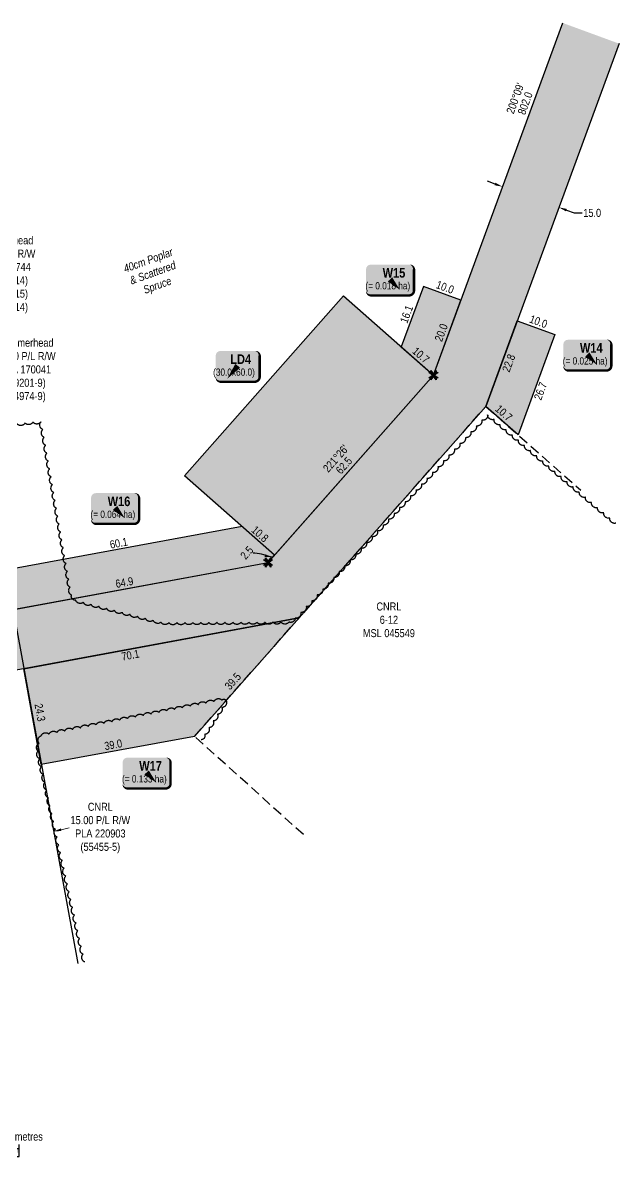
# Model space of a CAD drawing. Extents: x 404585 to 410512, y 6059634 to 6065450.
# Drawn here: x 409768 to 410512, y 6059640 to 6061074 of the extents above; entities that cross this region are included whole.
import ezdxf
from ezdxf.enums import TextEntityAlignment as Align

# ---------------------------------------------------------------- set-up
doc = ezdxf.new("R2010")
doc.units = 0
doc.header["$LTSCALE"] = 5
doc.header["$PDSIZE"] = 0.5
doc.linetypes.add('0', pattern=[1, 1, 0])
doc.linetypes.add('foc-ACCESSROAD', pattern=[3.75, 2.5, -1.25])
doc.layers.get('Defpoints').update_dxf_attribs({"color": 9})
for name, color, linetype in [('DETAIL-T', 7, 'Continuous'), ('F-RW', 190, 'Continuous'), ('F-WS', 190, 'foc-ACCESSROAD'), ('L-BD1', 253, 'Continuous'), ('L-MON', 1, 'Continuous'), ('P-PROPOSED', 10, 'Continuous'), ('P-PROPOSED-H', 21, 'Continuous'), ('P-TEMP-BLOCKS', 250, 'Continuous'), ('P-TEMP-H', 41, 'Continuous'), ('P-TEMP_WORKSPACE', 46, 'Continuous'), ('P-TXT', 4, 'Continuous'), ('T-BUSH', 110, '0'), ('T-BUSH-T', 110, 'Continuous')]:
    doc.layers.add(name, color=color, linetype=linetype)
for name, color, linetype, lineweight in [('F-RW-T', 190, 'Continuous', 9), ('F-WS-T', 190, 'Continuous', 9), ('P-TEMP-T', 46, 'Continuous', 18)]:
    doc.layers.add(name, color=color, linetype=linetype, lineweight=lineweight)
doc.styles.add('80', font='ARIALN.TTF', dxfattribs={"height": 10})
doc.styles.add('80CG', font='ARIALN.TTF', dxfattribs={"height": 10})
doc.styles.add('80L', font='ARIALN.TTF', dxfattribs={"height": 10})
doc.styles.add('80LS', font='ARIALNI.TTF', dxfattribs={"height": 10})
doc.styles.add('BOLD', font='ARIALNB.TTF')
doc.dimstyles.new('Compass 5 000', dxfattribs={"dimscale": 5, "dimtxt": 9, "dimasz": 2, "dimexe": 0.2, "dimexo": 0.0625, "dimgap": 0.5, "dimtad": 0, "dimtih": 1, "dimtoh": 1, "dimzin": 0, "dimdsep": 46, "dimtxsty": '80CG', "dimcen": 0.1, "dimse1": 1, "dimse2": 1, "dimclrd": 256, "dimclrt": 256, "dimaunit": 1, "dimadec": 4, "dimazin": 0, "dimtfac": 0.06, "dimtofl": 0, "dimtmove": 0, "dimatfit": 1, "dimfxl": 0.2, "dimtolj": 1, "dimtzin": 0, "dimlwd": -1, "dimarcsym": 0})

# ---------------------------------------------------------------- blocks, each defined once
blk = doc.blocks.new('*D517')
at = {"layer": 'Defpoints', "color": 0, "transparency": 16777216}
for p in [(409520.4, 6060649.6), (409422.1, 6060631.5), (409529.1, 6060602.2)]:
    blk.add_point(p, dxfattribs=at)
at = {"layer": 'F-RW-T', "transparency": 16777216}
for p, q in [((409538.9, 6060604), (409731.6, 6060639.3)), ((409420.9, 6060582.4), (409411.1, 6060580.6))]:
    blk.add_line(p, q, dxfattribs=at)
for points in [[(409538.6, 6060605.6), (409539.2, 6060602.3), (409529.1, 6060602.2)], [(409420.6, 6060584), (409421.2, 6060580.7), (409430.8, 6060584.2)]]:
    blk.add_solid(points, dxfattribs=at)
at = {"layer": 'F-RW-T', "transparency": 16777216, "insert": (409771.2, 6060639.3), "char_height": 10, "attachment_point": 5, "style": '80CG'}
blk.add_mtext('\\A1;Hammerhead\\P20.00 P/L R/W\\PPLA 170041\\P(59201-9)\\P(54974-9)', dxfattribs=at)
blk = doc.blocks.new('*D518')
at = {"layer": 'Defpoints', "color": 0, "transparency": 16777216}
for p in [(409605.4, 6060740.5), (409624, 6060639.4), (409525.6, 6060621.4)]:
    blk.add_point(p, dxfattribs=at)
at = {"layer": 'F-RW-T', "transparency": 16777216}
for p, q in [((409615.3, 6060742.3), (409706.3, 6060759)), ((409497.2, 6060720.7), (409487.4, 6060718.9))]:
    blk.add_line(p, q, dxfattribs=at)
for points in [[(409615, 6060743.9), (409615.6, 6060740.7), (409605.4, 6060740.5)], [(409496.9, 6060722.3), (409497.5, 6060719), (409507.1, 6060722.5)]]:
    blk.add_solid(points, dxfattribs=at)
at = {"layer": 'F-RW-T', "transparency": 16777216, "insert": (409745.9, 6060759), "char_height": 10, "attachment_point": 5, "style": '80CG'}
blk.add_mtext('\\A1;Hammerhead\\P20.00 P/L R/W\\PPLA 220744\\P(59201-14)\\P(59201-15)\\P(54974-14)', dxfattribs=at)
blk = doc.blocks.new('*D524')
at = {"layer": 'Defpoints', "color": 0, "transparency": 16777216}
for p in [(409805.7, 6060063.3), (409807.7, 6060054), (409734.2, 6060037.7)]:
    blk.add_point(p, dxfattribs=at)
at = {"layer": 'F-RW-T', "transparency": 16777216}
for p, q in [((409815.4, 6060065.4), (409825.2, 6060067.6)), ((409722.4, 6060044.8), (409712.6, 6060042.7))]:
    blk.add_line(p, q, dxfattribs=at)
for points in [[(409815.1, 6060067.1), (409815.8, 6060063.8), (409805.7, 6060063.3)], [(409722.1, 6060046.5), (409722.8, 6060043.2), (409732.2, 6060047)]]:
    blk.add_solid(points, dxfattribs=at)
at = {"layer": 'F-RW-T', "transparency": 16777216, "insert": (409864.3, 6060067.6), "char_height": 10, "attachment_point": 5, "style": '80CG'}
blk.add_mtext('\\A1;CNRL\\P15.00 P/L R/W\\PPLA 220903\\P(55455-5)', dxfattribs=at)
blk = doc.blocks.new('*D525')
at = {"layer": 'Defpoints', "color": 0, "transparency": 16777216}
for p in [(410385.7, 6060920.1), (410456.1, 6060894.3), (410437.4, 6060843.3)]:
    blk.add_point(p, dxfattribs=at)
at = {"layer": 'P-TXT', "transparency": 16777216}
for p, q in [((410357.6, 6060872.5), (410348.2, 6060876)), ((410446.8, 6060839.8), (410456.2, 6060836.4)), ((410456.2, 6060836.4), (410466.2, 6060836.4))]:
    blk.add_line(p, q, dxfattribs=at)
for points in [[(410358.1, 6060874.1), (410357, 6060871), (410367, 6060869.1)], [(410447.3, 6060841.4), (410446.2, 6060838.3), (410437.4, 6060843.3)]]:
    blk.add_solid(points, dxfattribs=at)
at = {"layer": 'P-TXT', "transparency": 16777216, "insert": (410478.9, 6060836.4), "char_height": 10, "attachment_point": 5, "style": '80CG'}
blk.add_mtext('\\A1;15.0', dxfattribs=at)
blk = doc.blocks.new('TEMP')
h = blk.add_hatch(color=255)
h.dxf.hatch_style = 1
h.paths.add_polyline_path([(0, 0.25), (-0.67, 1.15), (-0.67, 0.67), (-1.15, 0.67), (-0.25, 0), (-1.15, -0.67), (-0.67, -0.67), (-0.67, -1.15), (0, -0.25), (0.67, -1.15), (0.67, -0.67), (1.15, -0.67), (0.25, 0), (1.15, 0.67), (0.67, 0.67), (0.67, 1.15)])
h.paths.add_polyline_path([(0.57, 0.85), (0.57, 0.57), (0.85, 0.57), (0.08, 0), (0.85, -0.57), (0.57, -0.57), (0.57, -0.85), (0, -0.08), (-0.57, -0.85), (-0.57, -0.57), (-0.85, -0.57), (-0.08, 0), (-0.85, 0.57), (-0.57, 0.57), (-0.57, 0.85), (0, 0.08)], flags=16)
h = blk.add_hatch(color=1)
h.dxf.hatch_style = 1
h.paths.add_polyline_path([(0, 0.08), (-0.57, 0.85), (-0.57, 0.57), (-0.85, 0.57), (-0.08, 0), (-0.85, -0.57), (-0.57, -0.57), (-0.57, -0.85), (0, -0.08), (0.57, -0.85), (0.57, -0.57), (0.85, -0.57), (0.08, 0), (0.85, 0.57), (0.57, 0.57), (0.57, 0.85)])
at = {"color": 1}
for p, q in [((-0.08, 0), (0.08, 0)), ((0, 0.08), (0, -0.08))]:
    blk.add_line(p, q, dxfattribs=at)
at = {"color": 255, "flags": 128}
blk.add_lwpolyline([(-0.25, 0), (-1.15, 0.67), (-0.67, 0.67), (-0.67, 1.15), (0, 0.25), (0.67, 1.15), (0.67, 0.67), (1.15, 0.67), (0.25, 0), (1.15, -0.67), (0.67, -0.67), (0.67, -1.15), (0, -0.25), (-0.67, -1.15), (-0.67, -0.67), (-1.15, -0.67)], close=True, dxfattribs=at)
at = {"color": 1, "flags": 128}
blk.add_lwpolyline([(-0.08, 0), (-0.85, 0.57), (-0.57, 0.57), (-0.57, 0.85), (0, 0.08), (0.57, 0.85), (0.57, 0.57), (0.85, 0.57), (0.08, 0), (0.85, -0.57), (0.57, -0.57), (0.57, -0.85), (0, -0.08), (-0.57, -0.85), (-0.57, -0.57), (-0.85, -0.57)], close=True, dxfattribs=at)
blk = doc.blocks.new('*U478')
h = blk.add_hatch(color=191)
edge = h.paths.add_edge_path()
edge.add_line((-24, -20), (24, -20))
edge.add_arc((24, -14), 6, 270, 360)
edge.add_line((30, -14), (30, 12.5))
edge.add_arc((24, 12.5), 6, 0, 90)
edge.add_line((24, 18.5), (-24, 18.5))
edge.add_arc((-24, 12.5), 6, 90, 180)
edge.add_line((-30, 12.5), (-30, -14))
edge.add_arc((-24, -14), 6, 180, 270)
at = {"color": 250, "flags": 128}
blk.add_lwpolyline([(-24, -20, 3, 3, 0), (24, -20, 3, 3, 0.414214), (30, -14, 3, 3, 0), (30, 12.5, 3, 0, 0.414214), (24, 18.5, 0, 0, 0), (-24, 18.5, 0, 0, 0.414214), (-30, 12.5, 0, 0, 0), (-30, -14, 0, 3, 0.414214)], format="xyseb", close=True, dxfattribs=at)
at = {"flags": 128}
blk.add_lwpolyline([(12.2, -12.9, 0, 7.5, 0), (0, 0, 0, 0, 0)], format="xyseb", dxfattribs=at)
at = {"color": 250}
for tag, p, height, style in [('TEMP_AREA_W1_001', (-9.2, 2.2), 12, 'BOLD'), ('ENTER_TEXT_001', (-30.7, -12.5), 9, '80')]:
    blk.add_attdef(tag, p, '', height=height, dxfattribs=dict(at, style=style))
blk = doc.blocks.new('*U430')
h = blk.add_hatch(color=191)
edge = h.paths.add_edge_path()
edge.add_line((-21.5, -20), (21.5, -20))
edge.add_arc((21.5, -14), 6, 270, 360)
edge.add_line((27.5, -14), (27.5, 12.5))
edge.add_arc((21.5, 12.5), 6, 0, 90)
edge.add_line((21.5, 18.5), (-21.5, 18.5))
edge.add_arc((-21.5, 12.5), 6, 90, 180)
edge.add_line((-27.5, 12.5), (-27.5, -14))
edge.add_arc((-21.5, -14), 6, 180, 270)
at = {"color": 250, "flags": 128}
blk.add_lwpolyline([(-21.5, -20, 3, 3, 0), (21.5, -20, 3, 3, 0.414214), (27.5, -14, 3, 3, 0), (27.5, 12.5, 3, 0, 0.414214), (21.5, 18.5, 0, 0, 0), (-21.5, 18.5, 0, 0, 0.414214), (-27.5, 12.5, 0, 0, 0), (-27.5, -14, 0, 3, 0.414214)], format="xyseb", close=True, dxfattribs=at)
at = {"flags": 128}
blk.add_lwpolyline([(-13.2, -16.5, 0, 7.5, 0), (0, 0, 0, 0, 0)], format="xyseb", dxfattribs=at)
at = {"color": 250}
for tag, p, height, style in [('TEMP_AREA_W1_001', (-9.2, 2.2), 12, 'BOLD'), ('ENTER_TEXT_001', (-30.7, -12.5), 9, '80')]:
    blk.add_attdef(tag, p, '', height=height, dxfattribs=dict(at, style=style))
blk = doc.blocks.new('*U316')
at = {"color": 0}
for p, q in [((-150, 0), (-150, 15)), ((-100, 10), (-100, 15)), ((-50, 10), (-50, 15)), ((50, 10), (50, 15)), ((150.2, 0), (150.2, 15)), ((-150, 10), (150.2, 10)), ((-150, 0), (150.2, 0))]:
    blk.add_line(p, q, dxfattribs=at)
for points in [[(-150, 5), (-140, 5), (-150, 0), (-140, 0)], [(-140, 10), (-130, 10), (-140, 5), (-130, 5)], [(-130, 5), (-120, 5), (-130, 0), (-120, 0)], [(-120, 10), (-110, 10), (-120, 5), (-110, 5)], [(-110, 5), (-100, 5), (-110, 0), (-100, 0)], [(-100, 10), (-50, 10), (-100, 5), (-50, 5)], [(-50, 5), (50, 5), (-50, 0), (50, 0)], [(50, 10), (150.2, 10), (50, 5), (150.2, 5)]]:
    blk.add_solid(points, dxfattribs=at)
at = {"color": 0, "style": '80'}
blk.add_text('metres', height=10, dxfattribs=at).set_placement((162.2, 20), align=Align.CENTER)
at = {"color": 0, "char_height": 10, "style": '80'}
for s, insert, attachment_point in [('0', (-150, 30.2), 2), ('10', (-100, 30.2), 2), ('20', (-50, 30.2), 2), ('40', (50, 30.2), 2), ('60', (136.7, 30.2), 3), ('SCALE 1:1,000', (0.1, -5), 2)]:
    blk.add_mtext(s, dxfattribs=dict(at, insert=insert, attachment_point=attachment_point))

msp = doc.modelspace()

# ---------------------------------------------------------------- hatches: boundary and pattern name
at = {"layer": 'P-PROPOSED-H'}
h = msp.add_hatch(color=256, dxfattribs=at)
h.dxf.hatch_style = 1
h.paths.add_polyline_path([(410512.495, 6061048.02), (410346.073, 6060594.425), (410112.942, 6060330.36), (409069.221, 6060137.496), (409055.592, 6060211.247), (410073.854, 6060399.407), (410280.518, 6060633.494), (410442.085, 6061073.854)])
at = {"layer": 'P-TEMP-H'}
h = msp.add_hatch(color=256, dxfattribs=at)
h.dxf.hatch_style = 1
h.paths.add_polyline_path([(410168.071, 6060732.769), (410280.518, 6060633.494), (410081.969, 6060408.598), (409969.521, 6060507.873)])
h = msp.add_hatch(color=256, dxfattribs=at)
h.dxf.hatch_style = 1
h.paths.add_polyline_path([(410268.023, 6060744.597), (410240.29, 6060669.01), (410280.518, 6060633.494), (410314.963, 6060727.375)])
h = msp.add_hatch(color=256, dxfattribs=at)
h.dxf.hatch_style = 1
h.paths.add_polyline_path([(410386.301, 6060558.91), (410346.073, 6060594.425), (410385.373, 6060701.541), (410432.314, 6060684.319)])
h = msp.add_hatch(color=256, dxfattribs=at)
h.dxf.hatch_style = 1
h.paths.add_polyline_path([(409754.99, 6060340.485), (410062.642, 6060397.335), (410073.854, 6060399.407), (410081.969, 6060408.598), (410041.548, 6060444.284), (409745.904, 6060389.653)])
h = msp.add_hatch(color=256, dxfattribs=at)
h.dxf.hatch_style = 1
h.paths.add_polyline_path([(409790.451, 6060146.999), (409768.51, 6060266.714), (410112.942, 6060330.36), (409982.066, 6060182.117)])

# ---------------------------------------------------------------- linework, layer by layer
at = {"layer": 'F-RW'}
msp.add_lwpolyline([(409663.598, 6060839.151), (409836.028, 6059898.315)], dxfattribs=at)
at = {"layer": 'F-WS'}
msp.add_lwpolyline([(410118.032, 6060059.467), (409982.066, 6060182.117), (410346.073, 6060594.425), (410464.681, 6060489.712)], dxfattribs=at)
at = {"layer": 'P-PROPOSED'}
msp.add_lwpolyline([(410512.495, 6061048.02), (410346.073, 6060594.425), (410112.942, 6060330.36), (409069.221, 6060137.496), (409055.592, 6060211.247), (410073.854, 6060399.407), (410280.518, 6060633.494), (410442.085, 6061073.854)], dxfattribs=at)
at = {"layer": 'P-TEMP_WORKSPACE'}
for points in [[(410168.071, 6060732.769), (410280.518, 6060633.494), (410081.969, 6060408.598), (409969.521, 6060507.873)], [(410268.023, 6060744.597), (410240.29, 6060669.01), (410280.518, 6060633.494), (410314.963, 6060727.375)], [(410385.373, 6060701.541), (410432.314, 6060684.319), (410386.301, 6060558.91), (410346.073, 6060594.425)], [(409754.99, 6060340.485), (410062.642, 6060397.335), (410073.854, 6060399.407), (410081.969, 6060408.598), (410041.548, 6060444.284), (409745.904, 6060389.653)], [(409790.451, 6060146.999), (409768.51, 6060266.714), (410112.942, 6060330.36), (409982.066, 6060182.117)]]:
    msp.add_lwpolyline(points, close=True, dxfattribs=at)
at = {"layer": 'T-BUSH', "flags": 128}
for points in [[(410508.501, 6060448.542, -0.52056705), (410500.89, 6060455.029, -0.52056705), (410493.28, 6060461.517, -0.52056705), (410485.67, 6060468.004, -0.52056705), (410478.059, 6060474.491, -0.52056705), (410470.449, 6060480.978, -0.52056705), (410462.838, 6060487.465, -0.52056705), (410455.228, 6060493.952, -0.52056705), (410447.618, 6060500.439, -0.52056705), (410440.007, 6060506.926, -0.52056705), (410432.397, 6060513.413, -0.52056705), (410424.787, 6060519.901, -0.52056705), (410417.176, 6060526.388, -0.52056705), (410409.566, 6060532.875, -0.52056705), (410401.956, 6060539.362, -0.52056705), (410394.345, 6060545.849, -0.52056705), (410386.735, 6060552.336, -0.52056705), (410379.125, 6060558.823, -0.52056705), (410371.514, 6060565.31, -0.52056705), (410363.904, 6060571.798, -0.52056705), (410356.294, 6060578.285, -0.52056705), (410348.295, 6060583.961, -0.52056705), (410341.003, 6060577.363, -0.52056705), (410334.148, 6060570.082, -0.52056705), (410327.293, 6060562.802, -0.52056705), (410320.437, 6060555.522, -0.52056705), (410313.582, 6060548.241, -0.52056705), (410306.727, 6060540.961, -0.52056705), (410299.871, 6060533.681, -0.52056705), (410293.016, 6060526.4, -0.52056705), (410286.16, 6060519.12, -0.52056705), (410279.305, 6060511.839, -0.52056705), (410272.45, 6060504.559, -0.52056705), (410265.594, 6060497.279, -0.52056705), (410258.739, 6060489.998, -0.52056705), (410251.883, 6060482.718, -0.52056705), (410245.028, 6060475.438, -0.52056705), (410238.173, 6060468.157, -0.52056705), (410231.317, 6060460.877, -0.52056705), (410224.462, 6060453.596, -0.52056705), (410217.607, 6060446.316, -0.52056705), (410210.751, 6060439.036, -0.52056705), (410203.896, 6060431.755, -0.52056705), (410197.04, 6060424.475, -0.52056705), (410190.185, 6060417.195, -0.52056705), (410183.33, 6060409.914, -0.52056705), (410176.474, 6060402.634, -0.52056705), (410169.619, 6060395.354, -0.52056705), (410162.764, 6060388.073, -0.52056705), (410155.908, 6060380.793, -0.52056705), (410149.053, 6060373.512, -0.52056705), (410142.197, 6060366.232, -0.52056705), (410135.342, 6060358.952, -0.52056705), (410128.487, 6060351.671, -0.52056705), (410121.631, 6060344.391, -0.52056705), (410114.776, 6060337.111, -0.52056705), (410107.921, 6060329.83, -0.52056705), (410099.965, 6060325.075, -0.52056705), (410089.966, 6060325.017, -0.52056705), (410079.966, 6060324.958, -0.52056705), (410069.966, 6060324.899, -0.52056705), (410059.966, 6060324.841, -0.52056705), (410049.966, 6060324.782, -0.52056705), (410039.966, 6060324.723, -0.52056705), (410029.967, 6060324.664, -0.52056705), (410019.967, 6060324.606, -0.52056705), (410009.967, 6060324.547, -0.52056705), (409999.967, 6060324.488, -0.52056705), (409989.967, 6060324.43, -0.52056705), (409979.967, 6060324.371, -0.52056705), (409969.968, 6060324.312, -0.52056705), (409959.968, 6060324.254, -0.52056705), (409949.968, 6060324.195, -0.52056705), (409940.045, 6060324.759, -0.52056705), (409930.361, 6060327.253, -0.52056705), (409920.678, 6060329.748, -0.52056705), (409910.994, 6060332.243, -0.52056705), (409901.31, 6060334.738, -0.52056705), (409891.626, 6060337.233, -0.52056705), (409881.943, 6060339.728, -0.52056705), (409872.259, 6060342.223, -0.52056705), (409862.575, 6060344.718, -0.52056705), (409852.891, 6060347.212, -0.52056705), (409843.207, 6060349.707, -0.52056705), (409833.524, 6060352.202, -0.52056705), (409828.238, 6060358.753, -0.52056705), (409826.534, 6060368.607, -0.52056705), (409824.829, 6060378.461, -0.52056705), (409823.125, 6060388.314, -0.52056705), (409821.42, 6060398.168, -0.52056705), (409819.716, 6060408.022, -0.52056705), (409818.011, 6060417.875, -0.52056705), (409816.307, 6060427.729, -0.52056705), (409814.602, 6060437.583, -0.52056705), (409812.898, 6060447.436, -0.52056705), (409811.194, 6060457.29, -0.52056705), (409809.489, 6060467.144, -0.52056705), (409807.785, 6060476.997, -0.52056705), (409806.08, 6060486.851, -0.52056705), (409804.376, 6060496.705, -0.52056705), (409802.671, 6060506.558, -0.52056705), (409800.967, 6060516.412, -0.52056705), (409799.262, 6060526.266, -0.52056705), (409797.558, 6060536.119, -0.52056705), (409795.853, 6060545.973, -0.52056705), (409794.149, 6060555.827, -0.52056705), (409792.444, 6060565.68, -0.52056705), (409789.966, 6060575.185, -0.52056705), (409780.142, 6060574.911, -0.52056705), (409770.203, 6060573.811, -0.52056705), (409760.264, 6060572.711, -0.52056705), (409750.324, 6060571.612, -0.52056705), (409740.385, 6060570.512, -0.52056705), (409730.446, 6060569.412, -0.52056705), (409720.506, 6060568.313, -0.52056705), (409717.28, 6060576.245, -0.52056705), (409715.469, 6060586.079, -0.52056705), (409713.657, 6060595.914, -0.52056705), (409711.846, 6060605.748, -0.52056705), (409710.034, 6060615.583, -0.52056705), (409708.222, 6060625.417, -0.52056705), (409706.411, 6060635.252, -0.52056705), (409704.599, 6060645.086, -0.52056705), (409702.787, 6060654.921, -0.52056705), (409700.976, 6060664.755, -0.52056705), (409699.164, 6060674.59, -0.52056705), (409697.352, 6060684.424, -0.52056705), (409695.541, 6060694.259, -0.52056705), (409693.729, 6060704.094, -0.52056705), (409691.917, 6060713.928, -0.52056705), (409690.106, 6060723.763, -0.52056705), (409688.294, 6060733.597, -0.52056705), (409686.483, 6060743.432, -0.52056705), (409684.671, 6060753.266, -0.52056705), (409682.859, 6060763.101, -0.52056705), (409681.048, 6060772.935, -0.52056705), (409679.236, 6060782.77, -0.52056705), (409677.424, 6060792.604, -0.52056705), (409675.613, 6060802.439, -0.52056705), (409673.801, 6060812.273, -0.52056705), (409671.989, 6060822.108, -0.52056705), (409670.178, 6060831.942, -0.52056705), (409668.683, 6060840.059, -0.52056705)], [(409844.856, 6059900.105, -0.52056705), (409842.694, 6059909.869, -0.52056705), (409840.532, 6059919.632, -0.52056705), (409838.371, 6059929.396, -0.52056705), (409836.209, 6059939.159, -0.52056705), (409834.048, 6059948.923, -0.52056705), (409831.886, 6059958.686, -0.52056705), (409829.724, 6059968.45, -0.52056705), (409827.563, 6059978.214, -0.52056705), (409825.401, 6059987.977, -0.52056705), (409823.24, 6059997.741, -0.52056705), (409821.078, 6060007.504, -0.52056705), (409818.916, 6060017.268, -0.52056705), (409816.755, 6060027.031, -0.52056705), (409814.593, 6060036.795, -0.52056705), (409812.432, 6060046.559, -0.52056705), (409810.27, 6060056.322, -0.52056705), (409808.108, 6060066.086, -0.52056705), (409805.947, 6060075.849, -0.52056705), (409803.785, 6060085.613, -0.52056705), (409801.623, 6060095.376, -0.52056705), (409799.462, 6060105.14, -0.52056705), (409797.3, 6060114.904, -0.52056705), (409795.139, 6060124.667, -0.52056705), (409792.977, 6060134.431, -0.52056705), (409790.815, 6060144.194, -0.52056705), (409788.654, 6060153.958, -0.52056705), (409786.492, 6060163.722, -0.52056705), (409787.8, 6060173.405, -0.52056705), (409790.455, 6060183.009, -0.52056705), (409800.265, 6060184.949, -0.52056705), (409810.075, 6060186.889, -0.52056705), (409819.885, 6060188.828, -0.52056705), (409829.695, 6060190.768, -0.52056705), (409839.505, 6060192.708, -0.52056705), (409849.316, 6060194.648, -0.52056705), (409859.126, 6060196.587, -0.52056705), (409868.936, 6060198.527, -0.52056705), (409878.746, 6060200.467, -0.52056705), (409888.556, 6060202.407, -0.52056705), (409898.366, 6060204.347, -0.52056705), (409908.176, 6060206.286, -0.52056705), (409917.986, 6060208.226, -0.52056705), (409927.796, 6060210.166, -0.52056705), (409937.606, 6060212.106, -0.52056705), (409947.416, 6060214.045, -0.52056705), (409957.226, 6060215.985, -0.52056705), (409967.036, 6060217.925, -0.52056705), (409976.846, 6060219.865, -0.52056705), (409986.656, 6060221.805, -0.52056705), (409996.466, 6060223.744, -0.52056705), (410006.276, 6060225.684, -0.52056705), (410016.087, 6060227.624, -0.52056705), (410021.586, 6060226.627, -0.52056705), (410016.19, 6060218.207, -0.52056705), (410010.794, 6060209.788, -0.52056705), (410005.399, 6060201.369, -0.52056705), (410000.003, 6060192.949, -0.52056705), (409994.607, 6060184.53, -0.52056705), (409990.344, 6060177.878, -0.52056705)]]:
    msp.add_lwpolyline(points, format="xyb", dxfattribs=at)

# ---------------------------------------------------------------- block references
at = {"layer": 'DETAIL-T', "xscale": 0.9995923200000004, "yscale": 0.9995923200000004, "zscale": 0.9995923200000004}
msp.add_blockref('*U316', (409612.825, 6059656.879), dxfattribs=at)
at = {"layer": 'L-MON', "color": 2, "xscale": 5.000000000000005, "yscale": 5.000000000000005, "zscale": 5.000000000000005}
for p in [(410280.518, 6060633.494), (410073.854, 6060399.407)]:
    msp.add_blockref('TEMP', p, dxfattribs=at)
at = {"layer": 'P-TEMP-BLOCKS'}
for name, p, values in [('*U478', (410226.305, 6060753.323), {'TEMP_AREA_W1_001': 'W15', 'ENTER_TEXT_001': '(= 0.018 ha)'}), ('*U478', (410472.849, 6060659.409), {'TEMP_AREA_W1_001': 'W14', 'ENTER_TEXT_001': '(= 0.025 ha)'}), ('*U430', (410035.951, 6060645.389), {'TEMP_AREA_W1_001': 'LD4', 'ENTER_TEXT_001': '(30.0x60.0)'}), ('*U478', (409882.716, 6060467.679), {'TEMP_AREA_W1_001': 'W16', 'ENTER_TEXT_001': '(= 0.064 ha)'}), ('*U478', (409922.103, 6060137.009), {'TEMP_AREA_W1_001': 'W17', 'ENTER_TEXT_001': '(= 0.133 ha)'})]:
    msp.add_blockref(name, p, dxfattribs=at).add_auto_attribs(values)

# ---------------------------------------------------------------- texts
at = {"layer": 'F-WS-T', "insert": (410224.884, 6060349.493), "char_height": 10, "attachment_point": 2, "rotation": 0.024768, "style": '80L'}
msp.add_mtext_dynamic_manual_height_columns('CNRL\\P6-12\\PMSL 045549', width=64.54748, gutter_width=100.041, heights=[0], dxfattribs=at)
at = {"layer": 'L-BD1', "style": '80L'}
for s, rotation, p in [("200°09'", 69.8521, (410382.779, 6060979.63)), ('802.0', 69.8521, (410395.177, 6060973.402)), ("221°26'", 48.5603, (410158.493, 6060529.449)), ('62.5', 48.5603, (410168.738, 6060520.737))]:
    msp.add_text(s, height=10, rotation=rotation, dxfattribs=at).set_placement(p, align=Align.MIDDLE)
at = {"layer": 'P-TEMP-T', "style": '80L'}
for s, rotation, p in [('10.0', 339.852074, (410295.103, 6060743.563)), ('16.1', 69.852103, (410246.931, 6060709.797)), ('10.0', 339.852074, (410411.822, 6060700.63)), ('20.0', 69.852103, (410290.236, 6060686.832)), ('10.7', 318.560299, (410264.887, 6060658.587)), ('22.8', 69.852074, (410374.595, 6060648.686)), ('26.7', 69.852074, (410414.298, 6060613.734)), ('10.7', 318.5603, (410368.529, 6060586.343)), ('60.1', 10.469304, (409887.292, 6060423.642)), ('10.8', 318.5603, (410063.838, 6060435.043)), ('2.5', 48.5603, (410047.366, 6060411.612)), ('64.9', 10.469304, (409894.363, 6060374.597)), ('70.1', 10.4693, (409901.861, 6060283.717)), ('39.5', 48.5603, (410029.906, 6060251.057)), ('24.3', 280.385506, (409788.936, 6060211.994)), ('39.0', 10.3855, (409880.395, 6060171.773))]:
    msp.add_text(s, height=10, rotation=rotation, dxfattribs=at).set_placement(p, align=Align.MIDDLE)
at = {"layer": 'T-BUSH-T', "insert": (409922.355, 6060781.995), "char_height": 10, "width": 68.45709, "attachment_point": 2, "rotation": 20, "style": '80LS'}
msp.add_mtext('40cm Poplar\\P& Scattered Spruce', dxfattribs=at)

# ---------------------------------------------------------------- dimensions: what is measured, and where the dimension line sits
at = {"layer": 'F-RW-T', "color": 2}
for base, p1, p2, angle, text, picture, middle in [((409605.429, 6060740.5), (409525.6, 6060621.352), (409623.962, 6060639.379), 10.385506, 'Hammerhead\\P20.00 P/L R/W\\PPLA 220744\\P(59201-14)\\P(59201-15)\\P(54974-14)', '*D518', (409745.871, 6060758.993)), ((409529.113, 6060602.183), (409422.067, 6060631.541), (409520.429, 6060649.568), 10.385506, 'Hammerhead\\P20.00 P/L R/W\\PPLA 170041\\P(59201-9)\\P(54974-9)', '*D517', (409771.157, 6060639.297)), ((409805.66, 6060063.268), (409734.231, 6060037.713), (409807.715, 6060053.982), 12.483653, 'CNRL\\P15.00 P/L R/W\\PPLA 220903\\P(55455-5)', '*D524', (409864.296, 6060067.596))]:
    dim = msp.add_linear_dim(base=base, p1=p1, p2=p2, angle=angle, text=text, dimstyle='Compass 5 000', override={"dimtxt": 10}, dxfattribs=at)
    dim.commit()
    dim.dimension.update_dxf_attribs({"geometry": picture, "text_midpoint": middle, "dimtype": 161})
at = {"layer": 'P-TXT', "color": 2}
dim = msp.add_linear_dim(base=(410437.37, 6060843.26), p1=(410385.681, 6060920.122), p2=(410456.092, 6060894.289), angle=339.852074, text='15.0', dimstyle='Compass 5 000', dxfattribs=at)
dim.commit()
dim.dimension.update_dxf_attribs({"geometry": '*D525', "text_midpoint": (410478.914, 6060836.365), "dimtype": 161})

# ---------------------------------------------------------------- leaders
at = {"layer": 'P-TEMP-T', "path_type": 1}
msp.add_leader([(410079.592, 6060405.906), (410057.508, 6060410.957), (410055.35, 6060410.957)], dimstyle='Compass 5 000', override={"dimgap": 0.5, "dimtad": 0}, dxfattribs=at)

doc.saveas('drawing.dxf')
